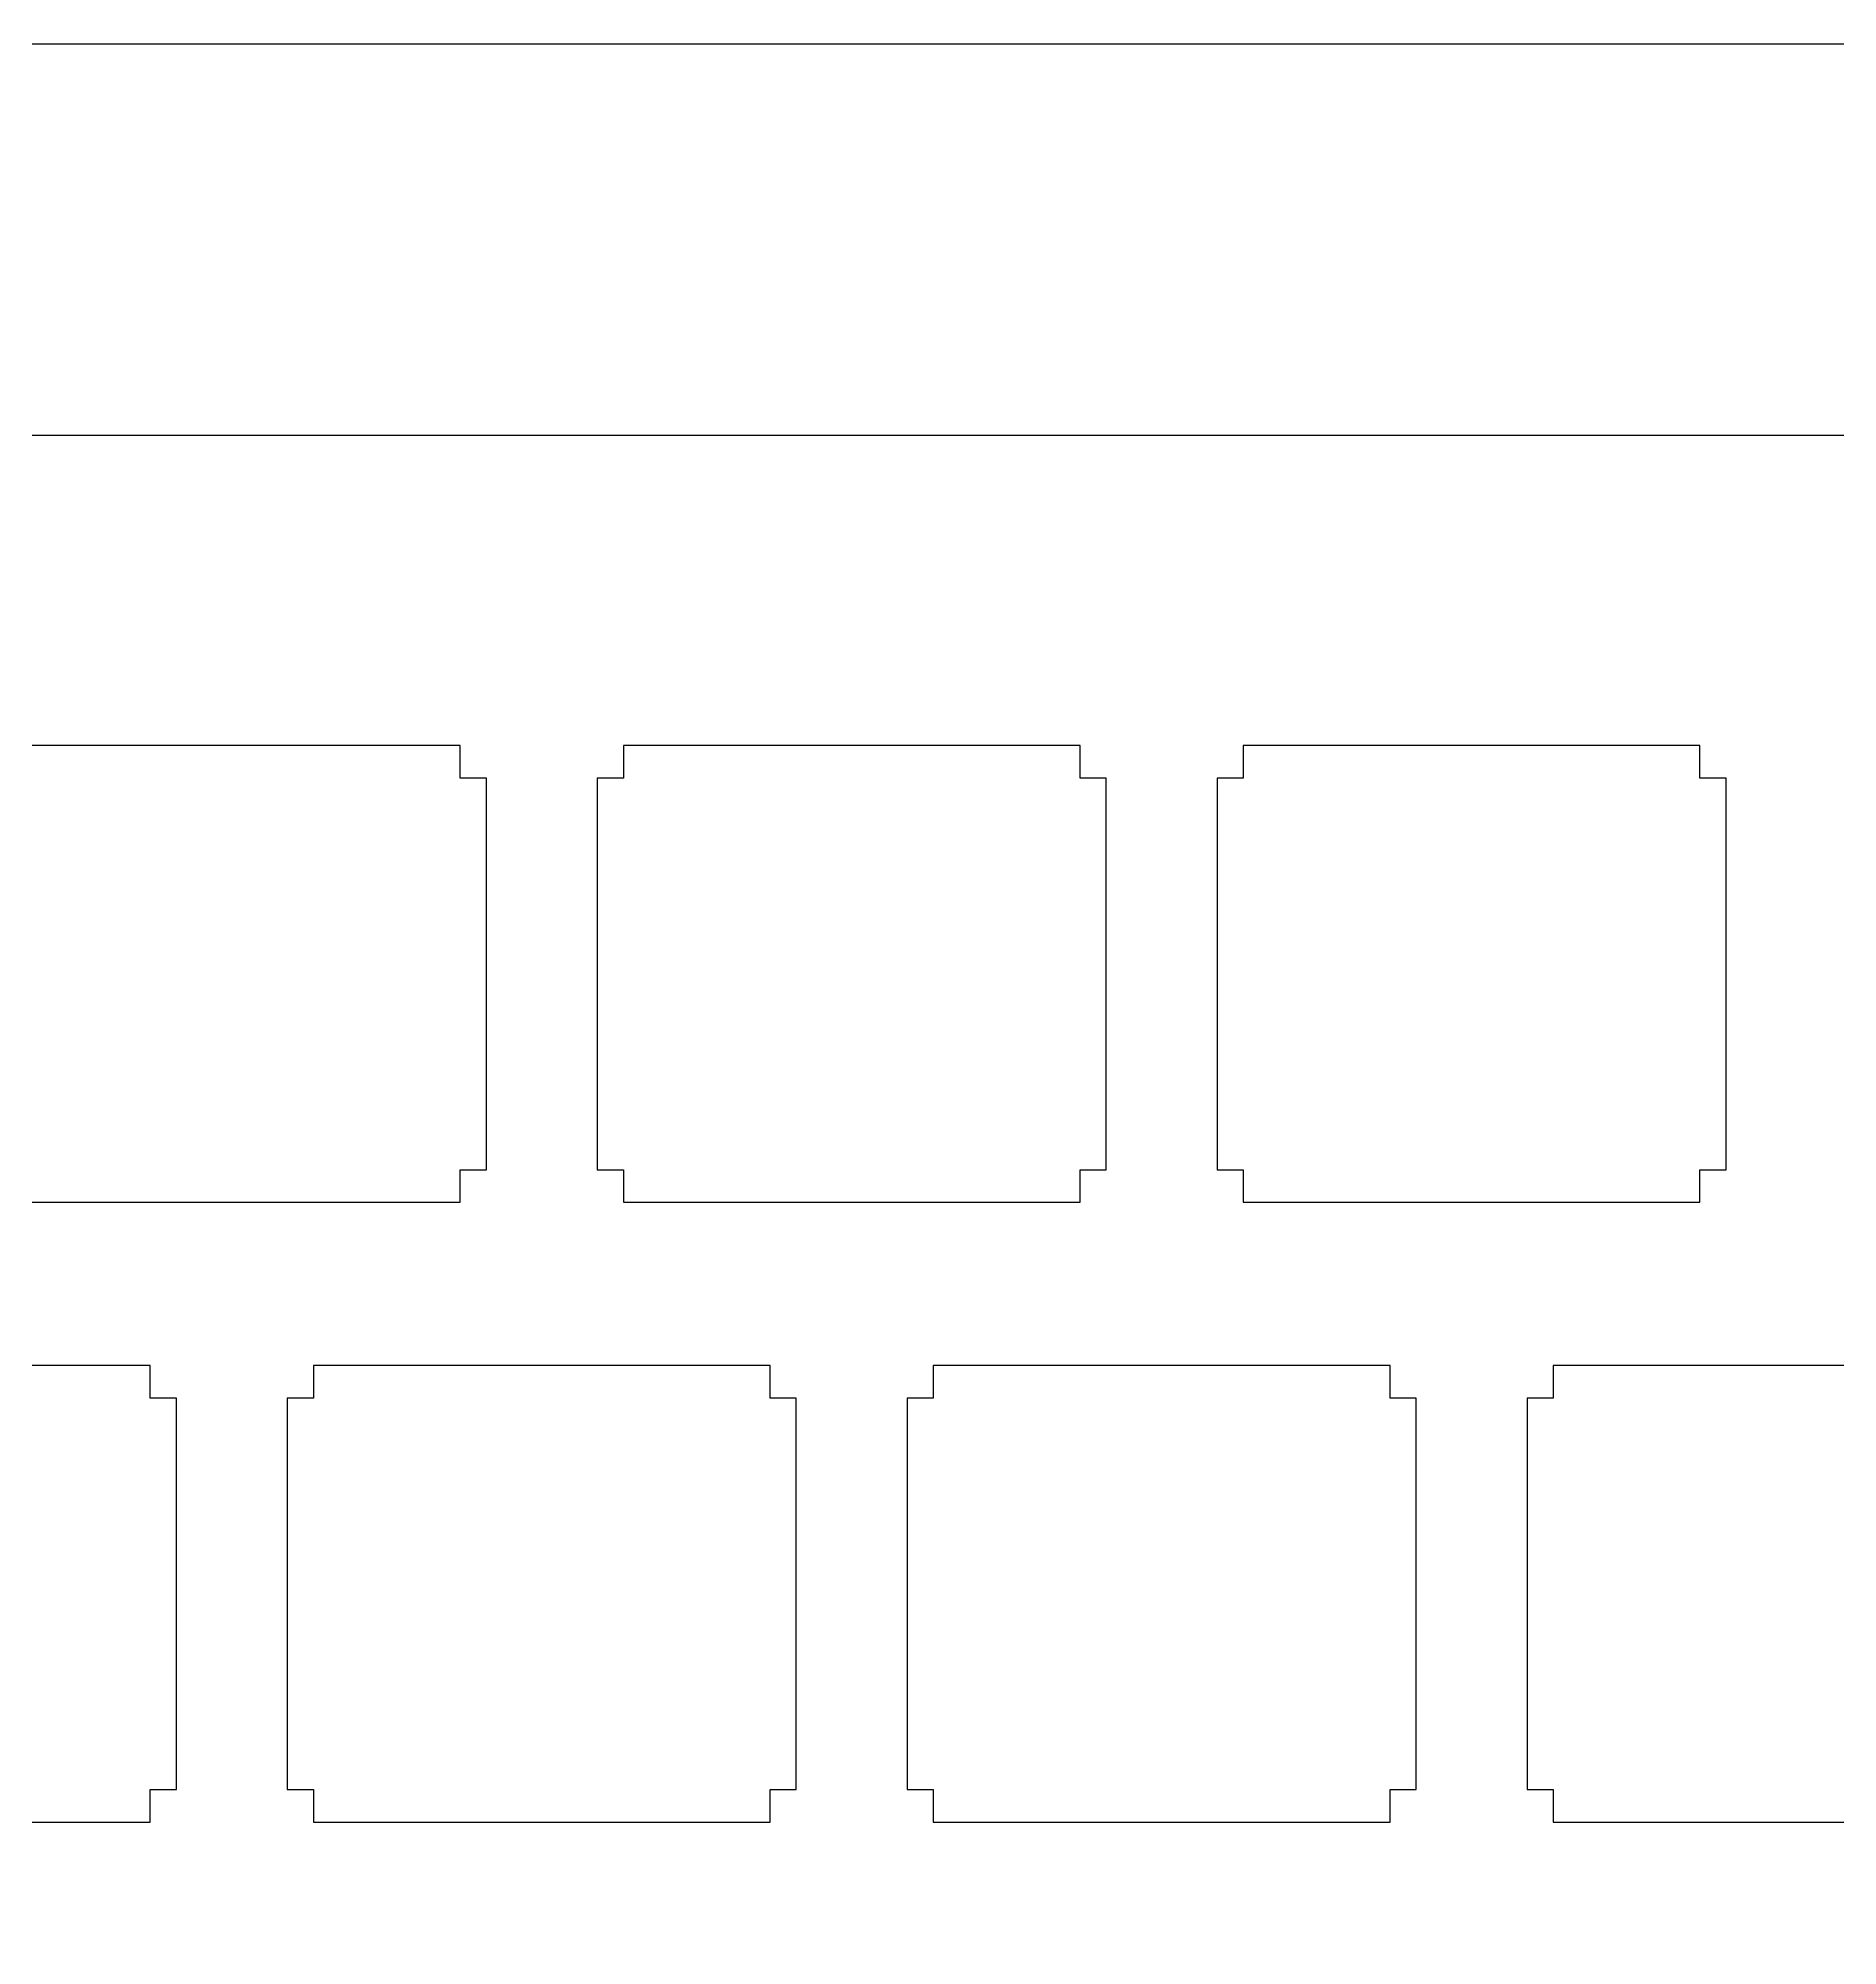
# Model space of a CAD drawing. Header units: inches. Extents: x -0.4 to 15.5, y 0 to 4.8.
# Drawn here: x 10.888 to 13.06, y 2.469 to 4.771 of the extents above; entities that cross this region are included whole.
import ezdxf

# ---------------------------------------------------------------- set-up
doc = ezdxf.new("R2010")
doc.units = ezdxf.units.IN
doc.header["$LTSCALE"] = 0.03937
doc.header["$MEASUREMENT"] = 0
doc.layers.get('0').update_dxf_attribs({"linetype": 'CONTINUOUS'})
doc.layers.get('Defpoints').update_dxf_attribs({"linetype": 'CONTINUOUS'})
doc.layers.add('LAYER1', color=7, linetype='CONTINUOUS')
doc.dimstyles.get("Standard").update_dxf_attribs({"dimtxt": 0.007087, "dimasz": 0.007087, "dimexe": 0.007087, "dimexo": 0.002461, "dimgap": 0.003543, "dimtad": 0, "dimtih": 1, "dimtoh": 1, "dimdec": 4, "dimzin": 0, "dimdsep": 46, "dimtxsty": 'Standard', "dimcen": 0.003543, "dimadec": 0, "dimazin": 0, "dimtfac": 1, "dimtdec": 4, "dimtofl": 0, "dimtmove": 0, "dimatfit": 3, "dimfxl": 0.03937, "dimtolj": 1, "dimtzin": 0, "dimarcsym": 0})

# ---------------------------------------------------------------- blocks, each defined once
blk = doc.blocks.new('*D0')
at = {"color": 0, "linetype": 'Continuous', "lineweight": -2, "transparency": 16777216}
for p, q in [((0, 4.3725), (0, 4.7709)), ((15.5118, 4.3725), (15.5118, 4.7709)), ((0.0071, 4.7638), (7.7346, 4.7638)), ((15.5047, 4.7638), (7.7772, 4.7638))]:
    blk.add_line(p, q, dxfattribs=at)
at = {"color": 0, "linetype": 'Continuous', "transparency": 16777216}
for points in [[(0.0071, 4.765), (0.0071, 4.7626), (0, 4.7638)], [(15.5047, 4.765), (15.5047, 4.7626), (15.5118, 4.7638)]]:
    blk.add_solid(points, dxfattribs=at)
at = {"layer": 'Defpoints', "color": 0, "linetype": 'Continuous', "transparency": 16777216}
for p in [(15.5118, 4.7638), (0, 4.3701), (15.5118, 4.3701)]:
    blk.add_point(p, dxfattribs=at)
at = {"color": 0, "linetype": 'Continuous', "transparency": 16777216, "insert": (7.7559, 4.7638), "char_height": 0.007087, "attachment_point": 5}
blk.add_mtext('\\A1;15.5118', dxfattribs=at)

msp = doc.modelspace()

# ---------------------------------------------------------------- linework, layer by layer
at = {"layer": 'LAYER1'}
for points in [[(0, 0), (15.51181, 0), (15.51181, 4.29134), (0, 4.29134), (0, 0)], [(11.39764, 3.40551), (11.42913, 3.40551), (11.42913, 3.87795), (11.39764, 3.87795), (11.39764, 3.91732), (10.84646, 3.91732), (10.84646, 3.87795), (10.81496, 3.87795), (10.81496, 3.40551), (10.84646, 3.40551), (10.84646, 3.36614), (11.39764, 3.36614), (11.39764, 3.40551)], [(12.14567, 3.40551), (12.17717, 3.40551), (12.17717, 3.87795), (12.14567, 3.87795), (12.14567, 3.91732), (11.59449, 3.91732), (11.59449, 3.87795), (11.56299, 3.87795), (11.56299, 3.40551), (11.59449, 3.40551), (11.59449, 3.36614), (12.14567, 3.36614), (12.14567, 3.40551)], [(12.8937, 3.40551), (12.9252, 3.40551), (12.9252, 3.87795), (12.8937, 3.87795), (12.8937, 3.91732), (12.34252, 3.91732), (12.34252, 3.87795), (12.31102, 3.87795), (12.31102, 3.40551), (12.34252, 3.40551), (12.34252, 3.36614), (12.8937, 3.36614), (12.8937, 3.40551)], [(11.02362, 2.65748), (11.05512, 2.65748), (11.05512, 3.12992), (11.02362, 3.12992), (11.02362, 3.16929), (10.47244, 3.16929), (10.47244, 3.12992), (10.44094, 3.12992), (10.44094, 2.65748), (10.47244, 2.65748), (10.47244, 2.61811), (11.02362, 2.61811), (11.02362, 2.65748)], [(11.77165, 2.65748), (11.80315, 2.65748), (11.80315, 3.12992), (11.77165, 3.12992), (11.77165, 3.16929), (11.22047, 3.16929), (11.22047, 3.12992), (11.18898, 3.12992), (11.18898, 2.65748), (11.22047, 2.65748), (11.22047, 2.61811), (11.77165, 2.61811), (11.77165, 2.65748)], [(12.51969, 2.65748), (12.55118, 2.65748), (12.55118, 3.12992), (12.51969, 3.12992), (12.51969, 3.16929), (11.9685, 3.16929), (11.9685, 3.12992), (11.93701, 3.12992), (11.93701, 2.65748), (11.9685, 2.65748), (11.9685, 2.61811), (12.51969, 2.61811), (12.51969, 2.65748)], [(13.26772, 2.65748), (13.29921, 2.65748), (13.29921, 3.12992), (13.26772, 3.12992), (13.26772, 3.16929), (12.71654, 3.16929), (12.71654, 3.12992), (12.68504, 3.12992), (12.68504, 2.65748), (12.71654, 2.65748), (12.71654, 2.61811), (13.26772, 2.61811), (13.26772, 2.65748)]]:
    msp.add_lwpolyline(points, close=True, dxfattribs=at)

# ---------------------------------------------------------------- dimensions: what is measured, and where the dimension line sits
at = {"linetype": 'Continuous'}
dim = msp.add_linear_dim(base=(15.51181, 4.76378), p1=(0, 4.37008), p2=(15.51181, 4.37008), dimstyle='Standard', override={"dimscale": 1}, dxfattribs=at)
dim.commit()
dim.dimension.update_dxf_attribs({"geometry": '*D0', "text_midpoint": (7.75591, 4.76378)})

doc.saveas('drawing.dxf')
